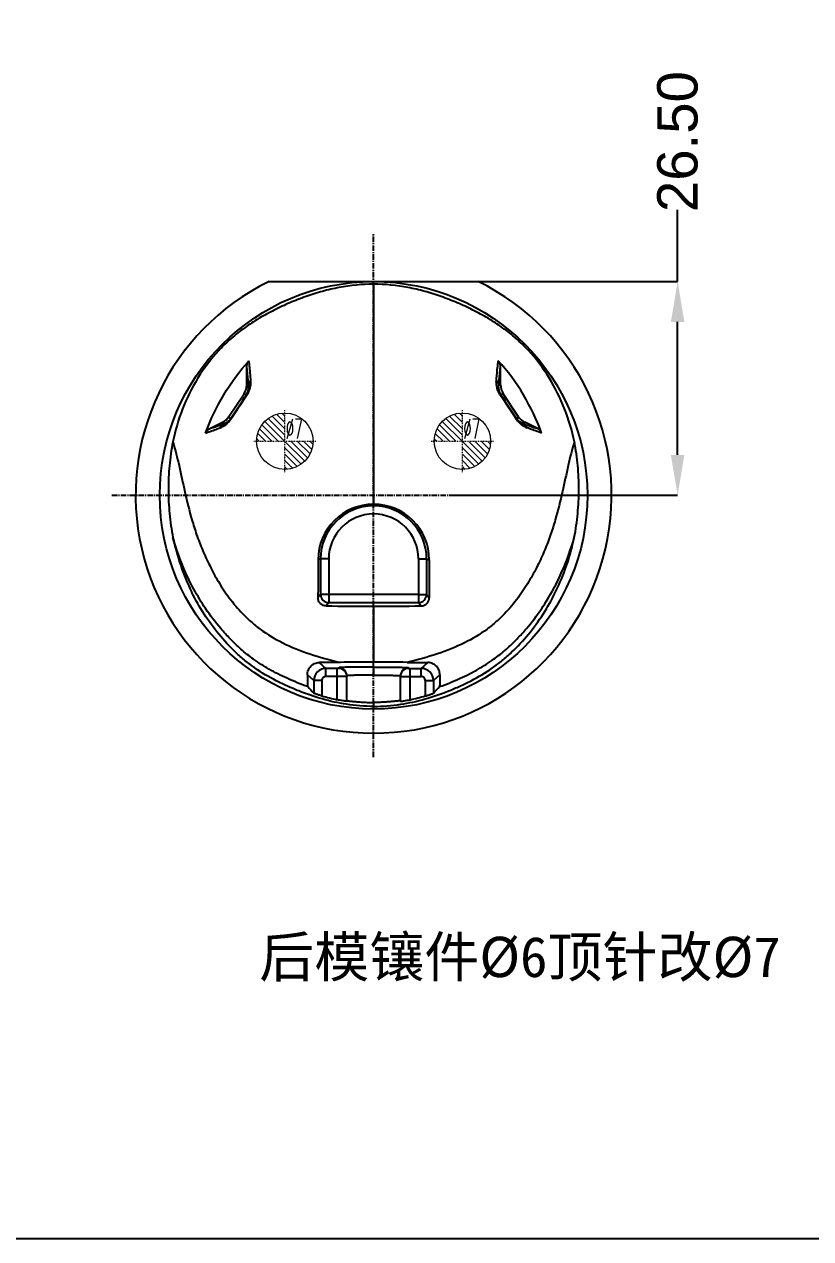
# Model space of a CAD drawing. Header units: millimetres. Extents: x 2899 to 3306, y 1519 to 1820.
# Drawn here: x 3033.4 to 3130.9, y 1519.2 to 1669.8 of the extents above; entities that cross this region are included whole.
import ezdxf
from ezdxf.enums import TextEntityAlignment as Align

# ---------------------------------------------------------------- set-up
doc = ezdxf.new("R2010")
doc.units = ezdxf.units.MM
doc.linetypes.add('CENTER', pattern=[0.6, 0.375, -0.075, 0.075, -0.075])
doc.linetypes.add('HIDDEN', pattern=[0.2, 0.1, -0.1])
doc.layers.add('DEFAULT_2', color=8, linetype='HIDDEN')
doc.layers.add('epin', color=13, linetype='Continuous', lineweight=9)
doc.styles.get("Standard").update_dxf_attribs({"font": 'arial.ttf'})
doc.styles.add('TXT05', font='txt.shx', dxfattribs={"width": 0.5, "bigfont": 'gbcbig.shx'})
doc.dimstyles.get("Standard").update_dxf_attribs({"dimtxt": 0.18, "dimasz": 0.18, "dimexe": 0.18, "dimexo": 0.0625, "dimgap": 0.09, "dimtad": 0, "dimtih": 1, "dimtoh": 1, "dimzin": 0, "dimdsep": 46, "dimtxsty": 'Standard', "dimcen": 0.09, "dimadec": 0, "dimazin": 0, "dimtfac": 1, "dimtofl": 0, "dimtmove": 0, "dimatfit": 3, "dimfxl": 0, "dimtolj": 1, "dimtzin": 0, "dimarcsym": 0})

# ---------------------------------------------------------------- blocks, each defined once
blk = doc.blocks.new('*D33')
at = {"color": 4, "lineweight": -2, "transparency": 16777216}
for p, q in [((3114.37, 1637.93), (3114.37, 1646.81)), ((3086.54, 1637.93), (3114.37, 1637.93)), ((3114.37, 1616.43), (3114.37, 1632.93)), ((3086.54, 1611.43), (3114.37, 1611.43))]:
    blk.add_line(p, q, dxfattribs=at)
at = {"color": 4, "transparency": 16777216}
for points in [[(3113.53, 1632.93), (3115.2, 1632.93), (3114.37, 1637.93)], [(3113.53, 1616.43), (3115.2, 1616.43), (3114.37, 1611.43)]]:
    blk.add_solid(points, dxfattribs=at)
at = {"layer": 'Defpoints', "color": 0, "transparency": 16777216}
for p in [(3086.54, 1637.93), (3086.54, 1611.43), (3114.37, 1611.43)]:
    blk.add_point(p, dxfattribs=at)
at = {"color": 6, "transparency": 16777216, "insert": (3114.37, 1655.28), "char_height": 5, "attachment_point": 5, "rotation": 90}
blk.add_mtext('\\A1;26.50', dxfattribs=at)
blk = doc.blocks.new('epin_ejp_7')
at = {"layer": 'epin'}
h = blk.add_hatch(dxfattribs=at)
h.set_pattern_fill('_ANSI31', color=123, scale=0.175, angle=90)
h.set_pattern_definition([(135, (711.1017, 67.38964), (-0.3928862, -0.3928862), [])])
h.paths.add_polyline_path([(0, 3.5, 0.414214), (-3.5, 0), (0, 0)])
h.paths.add_polyline_path([(3.5, 0), (0, 0), (0, -3.5, 0.414214)])
at = {"layer": 'epin', "color": 1, "linetype": 'CENTER', "ltscale": 0.217692}
for p, q in [((0, -3.85), (0, 3.85)), ((-3.85, 0), (3.85, 0))]:
    blk.add_line(p, q, dxfattribs=at)
at = {"layer": 'epin'}
blk.add_circle((0, 0), 3.5, dxfattribs=at)
at = {"layer": 'epin', "color": 6, "style": 'TXT05', "width": 0.5}
blk.add_text('%%c7', height=2.45, dxfattribs=at).set_placement((1.16, 1.57), align=Align.MIDDLE)

msp = doc.modelspace()

# ---------------------------------------------------------------- linework, layer by layer
at = {"color": 1, "linetype": 'CENTER', "ltscale": 1.834833}
for p, q in [((3076.684, 1578.975), (3076.684, 1643.875)), ((3044.234, 1611.425), (3109.134, 1611.425))]:
    msp.add_line(p, q, dxfattribs=at)
at = {"color": 7, "linetype": 'Continuous'}
for p, q in [((3063.723, 1637.925), (3089.646, 1637.925)), ((3076.684, 1637.605), (3076.684, 1637.232)), ((3076.684, 1637.232), (3076.684, 1610.309)), ((3060.956, 1625.126), (3060.956, 1627.377)), ((3092.413, 1625.126), (3092.413, 1627.377)), ((3060.956, 1625.126), (3061.175, 1625.041)), ((3092.413, 1625.126), (3092.194, 1625.041)), ((3058.746, 1621.179), (3060.623, 1624.019)), ((3060.623, 1624.019), (3060.918, 1623.904)), ((3092.746, 1624.019), (3092.451, 1623.904)), ((3094.623, 1621.179), (3092.746, 1624.019)), ((3056.379, 1619.714), (3057.952, 1620.482)), ((3057.952, 1620.482), (3058.102, 1620.291)), ((3058.746, 1621.179), (3058.95, 1620.92)), ((3094.623, 1621.179), (3094.419, 1620.92)), ((3095.417, 1620.482), (3095.267, 1620.291)), ((3096.99, 1619.714), (3095.417, 1620.482)), ((3070.111, 1603.534), (3069.804, 1603.442)), ((3070.111, 1603.534), (3070.111, 1599.132)), ((3071.116, 1603.537), (3071.116, 1598.127)), ((3082.253, 1603.537), (3082.253, 1598.127)), ((3083.257, 1603.534), (3083.257, 1599.132)), ((3083.257, 1603.534), (3083.565, 1603.442)), ((3070.111, 1599.132), (3069.789, 1598.713)), ((3082.253, 1599.135), (3071.116, 1599.135)), ((3083.257, 1599.132), (3083.58, 1598.713)), ((3071.116, 1598.127), (3070.788, 1597.701)), ((3071.116, 1598.127), (3082.253, 1598.127)), ((3076.684, 1597.688), (3076.684, 1590.732)), ((3082.253, 1598.127), (3082.58, 1597.701)), ((3069.951, 1590.69), (3070.779, 1589.961)), ((3076.684, 1590.134), (3076.684, 1589.132)), ((3082.59, 1589.961), (3083.417, 1590.69)), ((3069.272, 1588.454), (3068.472, 1589.159)), ((3070.779, 1588.96), (3070.779, 1589.961)), ((3072.162, 1589.961), (3070.779, 1589.961)), ((3072.162, 1588.96), (3070.779, 1588.96)), ((3072.162, 1586.079), (3072.162, 1589.961)), ((3073.086, 1588.96), (3072.162, 1588.96)), ((3072.363, 1590.034), (3072.363, 1589.966)), ((3073.368, 1588.961), (3073.086, 1588.96)), ((3073.368, 1585.936), (3073.368, 1589.03)), ((3080.001, 1585.936), (3080.001, 1589.03)), ((3080.001, 1588.961), (3080.283, 1588.96)), ((3080.283, 1588.96), (3081.207, 1588.96)), ((3081.006, 1590.034), (3081.006, 1589.966)), ((3081.207, 1589.961), (3082.59, 1589.961)), ((3081.207, 1586.079), (3081.207, 1589.961)), ((3081.207, 1588.96), (3082.59, 1588.96)), ((3082.59, 1588.96), (3082.59, 1589.961)), ((3084.897, 1589.159), (3084.097, 1588.454)), ((3069.272, 1588.454), (3069.272, 1586.879)), ((3070.277, 1588.458), (3070.277, 1586.548)), ((3083.092, 1588.458), (3083.092, 1586.548)), ((3084.097, 1588.454), (3084.097, 1586.879)), ((3076.684, 1585.733), (3076.684, 1585.245))]:
    msp.add_line(p, q, dxfattribs=at)
msp.add_lwpolyline([(2899.491, 1820.397), (3306.345, 1820.397), (3306.345, 1519.248), (2899.491, 1519.248)], close=True)
msp.add_circle((3076.684, 1611.425), 26.5, dxfattribs=at)
for centre, radius, start, end in [((3076.684, 1611.425), 29.5, 116.06384, 63.93616), ((2900.69, 1727.403), 190.749, 326.06603, 327.13959), ((2850.579, 1761.684), 251.514, 325.94456, 326.7929), ((3302.79, 1761.684), 251.514, 213.2071, 214.05544), ((3252.679, 1727.403), 190.749, 212.86041, 213.93397), ((3047.335, 1649.584), 31.208, 286.84395, 290.18058), ((3056.627, 1622.416), 2.815, 291.54661, 325.89464), ((3096.742, 1622.416), 2.815, 214.10536, 248.45339), ((3106.033, 1649.584), 31.208, 249.81942, 253.15605), ((3076.69, 1603.424), 6.886, 0.14931, 179.85069), ((3076.684, 1603.534), 6.573, 0.00014, 179.99986), ((3076.684, 1603.537), 5.568, 0.00033, 179.99967), ((3079.536, 1611.906), 28.301, 191.62885, 206.29488), ((3073.887, 1611.887), 28.243, 333.69011, 348.38569), ((3071.116, 1599.132), 1.005, 180.00906, 269.99122), ((3082.252, 1599.132), 1.005, 270.00878, 359.99094), ((3076.882, 3056.985), 1459.297, 269.760754, 269.99225), ((3076.487, 3056.985), 1459.297, 270.00775, 270.239246), ((3076.883, 1117.059), 473.673, 90.02397, 90.52654), ((3076.486, 1117.059), 473.673, 89.47346, 89.97603), ((3070.78, 1588.454), 1.508, 90.02688, 179.97283), ((3070.779, 1588.458), 0.502, 89.99218, 180.00754), ((3072.363, 1589.03), 1.005, 0.0087, 90.00756), ((3072.363, 1588.961), 1.005, 0.02377, 90.0008), ((3081.006, 1589.03), 1.005, 89.99244, 179.9913), ((3081.006, 1588.961), 1.005, 89.9992, 179.97623), ((3082.589, 1588.454), 1.508, 0.02717, 89.97312), ((3082.59, 1588.458), 0.502, 359.99246, 90.00782), ((3104.588, 1620.319), 48.636, 222.12046, 223.43653), ((3049.111, 1620.013), 48.186, 316.55732, 317.88569), ((3077.317, 1610.834), 25.285, 253.83318, 258.23621), ((3076.052, 1610.834), 25.285, 281.76379, 286.16682)]:
    msp.add_arc(centre, radius, start, end, dxfattribs=at)
for centre, major_axis, ratio, start_param, end_param in [((3058.945, 1625.127), (1.927, -0.575), 0.9993317, -0.2939076, 0.2898369), ((3094.424, 1625.127), (1.927, 0.575), 0.9993317, 2.8517557, 3.4355003), ((3057.069, 1622.289), (-1.332, 1.507), 0.9993462, -3.4114464, -2.8792204), ((3096.3, 1622.289), (1.332, 1.507), 0.9993462, -3.4039649, -2.8717389)]:
    msp.add_ellipse(centre, major_axis=major_axis, ratio=ratio, start_param=start_param, end_param=end_param, dxfattribs=at)
for points, knots in [([(3076.684, 1637.605), (3075.26, 1637.605), (3073.118, 1637.379), (3070.341, 1636.728), (3068.3, 1636.082), (3066.304, 1635.31), (3064.36, 1634.415), (3062.481, 1633.388), (3060.686, 1632.22), (3059.003, 1630.894), (3056.952, 1628.908), (3054.8, 1626.036), (3052.899, 1622.186), (3052.087, 1619.438), (3051.801, 1618.042)], [0, 0, 0, 0, 0.1249389, 0.1874633, 0.249986, 0.3125144, 0.3750352, 0.4375612, 0.5000986, 0.5626313, 0.6251757, 0.7501022, 0.8750449, 1, 1, 1, 1]), ([(3101.568, 1618.044), (3101.282, 1619.44), (3100.469, 1622.188), (3098.568, 1626.037), (3096.416, 1628.909), (3094.365, 1630.895), (3092.682, 1632.221), (3090.887, 1633.388), (3089.008, 1634.415), (3087.064, 1635.31), (3085.068, 1636.082), (3083.027, 1636.728), (3080.251, 1637.379), (3078.109, 1637.605), (3076.684, 1637.605)], [0, 0, 0, 0, 0.1249554, 0.2498984, 0.374825, 0.4373693, 0.4999021, 0.5624394, 0.6249654, 0.6874863, 0.7500145, 0.8125372, 0.8750614, 1, 1, 1, 1]), ([(3055.86, 1619.147), (3056.473, 1620.786), (3057.961, 1623.973), (3060.043, 1626.826), (3061.238, 1628.102)], [0, 0, 0, 0, 0.500171, 1, 1, 1, 1]), ([(3060.956, 1627.377), (3060.956, 1627.509), (3061.005, 1627.775), (3061.148, 1628.006), (3061.238, 1628.102)], [0, 0, 0, 0, 0.5001133, 1, 1, 1, 1]), ([(3061.464, 1625.673), (3061.446, 1625.905), (3061.38, 1626.716), (3061.303, 1627.525), (3061.238, 1628.102)], [0, 0, 0, 0, 0.2865492, 1, 1, 1, 1]), ([(3091.904, 1625.673), (3091.923, 1625.905), (3091.989, 1626.716), (3092.066, 1627.525), (3092.13, 1628.102)], [0, 0, 0, 0, 0.2865492, 1, 1, 1, 1]), ([(3097.509, 1619.147), (3096.896, 1620.786), (3095.408, 1623.973), (3093.326, 1626.826), (3092.13, 1628.102)], [0, 0, 0, 0, 0.500171, 1, 1, 1, 1]), ([(3092.413, 1627.377), (3092.413, 1627.509), (3092.364, 1627.775), (3092.221, 1628.006), (3092.13, 1628.102)], [0, 0, 0, 0, 0.5001133, 1, 1, 1, 1]), ([(3061.175, 1625.041), (3061.158, 1625.264), (3061.096, 1626.044), (3061.021, 1626.822), (3060.956, 1627.377)], [0, 0, 0, 0, 0.2860987, 1, 1, 1, 1]), ([(3092.194, 1625.041), (3092.211, 1625.264), (3092.273, 1626.044), (3092.348, 1626.822), (3092.413, 1627.377)], [0, 0, 0, 0, 0.2860987, 1, 1, 1, 1]), ([(3060.918, 1623.904), (3061.051, 1624.113), (3061.19, 1624.499), (3061.191, 1624.896), (3061.175, 1625.041)], [0, 0, 0, 0, 0.6292586, 1, 1, 1, 1]), ([(3061.02, 1623.938), (3061.221, 1624.245), (3061.454, 1624.825), (3061.483, 1625.435), (3061.464, 1625.673)], [0, 0, 0, 0, 0.6058288, 1, 1, 1, 1]), ([(3061.464, 1625.673), (3061.377, 1625.591), (3061.232, 1625.395), (3061.177, 1625.157), (3061.175, 1625.041)], [0, 0, 0, 0, 0.5076856, 1, 1, 1, 1]), ([(3092.349, 1623.938), (3092.148, 1624.245), (3091.915, 1624.825), (3091.886, 1625.435), (3091.904, 1625.673)], [0, 0, 0, 0, 0.6058288, 1, 1, 1, 1]), ([(3091.904, 1625.673), (3091.992, 1625.591), (3092.137, 1625.395), (3092.192, 1625.157), (3092.194, 1625.041)], [0, 0, 0, 0, 0.5076856, 1, 1, 1, 1]), ([(3092.451, 1623.904), (3092.318, 1624.113), (3092.179, 1624.499), (3092.178, 1624.896), (3092.194, 1625.041)], [0, 0, 0, 0, 0.6292586, 1, 1, 1, 1]), ([(3061.02, 1623.938), (3061.009, 1623.938), (3060.973, 1623.936), (3060.934, 1623.923), (3060.918, 1623.904)], [0, 0, 0, 0, 0.3087765, 1, 1, 1, 1]), ([(3092.349, 1623.938), (3092.36, 1623.938), (3092.396, 1623.936), (3092.435, 1623.923), (3092.451, 1623.904)], [0, 0, 0, 0, 0.3087765, 1, 1, 1, 1]), ([(3057.661, 1619.798), (3057.701, 1619.903), (3057.82, 1620.1), (3058.003, 1620.241), (3058.102, 1620.291)], [0, 0, 0, 0, 0.5046216, 1, 1, 1, 1]), ([(3058.102, 1620.291), (3058.219, 1620.328), (3058.549, 1620.472), (3058.819, 1620.727), (3058.95, 1620.92)], [0, 0, 0, 0, 0.3457845, 1, 1, 1, 1]), ([(3058.957, 1620.838), (3058.954, 1620.846), (3058.945, 1620.871), (3058.942, 1620.902), (3058.95, 1620.92)], [0, 0, 0, 0, 0.3092512, 1, 1, 1, 1]), ([(3094.411, 1620.838), (3094.415, 1620.846), (3094.424, 1620.871), (3094.427, 1620.902), (3094.419, 1620.92)], [0, 0, 0, 0, 0.3092512, 1, 1, 1, 1]), ([(3095.267, 1620.291), (3095.149, 1620.328), (3094.82, 1620.472), (3094.55, 1620.727), (3094.419, 1620.92)], [0, 0, 0, 0, 0.3457845, 1, 1, 1, 1]), ([(3095.708, 1619.798), (3095.667, 1619.903), (3095.549, 1620.1), (3095.366, 1620.241), (3095.267, 1620.291)], [0, 0, 0, 0, 0.5046216, 1, 1, 1, 1]), ([(3055.86, 1619.147), (3055.99, 1619.189), (3056.596, 1619.391), (3057.194, 1619.613), (3057.661, 1619.798)], [0, 0, 0, 0, 0.2144681, 1, 1, 1, 1]), ([(3055.86, 1619.147), (3055.906, 1619.269), (3056.046, 1619.497), (3056.261, 1619.657), (3056.379, 1619.714)], [0, 0, 0, 0, 0.499921, 1, 1, 1, 1]), ([(3097.509, 1619.147), (3097.379, 1619.189), (3096.773, 1619.391), (3096.174, 1619.613), (3095.708, 1619.798)], [0, 0, 0, 0, 0.2144681, 1, 1, 1, 1]), ([(3097.509, 1619.147), (3097.463, 1619.269), (3097.323, 1619.497), (3097.107, 1619.657), (3096.99, 1619.714)], [0, 0, 0, 0, 0.499921, 1, 1, 1, 1]), ([(3051.801, 1618.042), (3051.601, 1617.07), (3051.323, 1615.1), (3051.199, 1612.121), (3051.338, 1609.143), (3051.617, 1607.173), (3051.817, 1606.201)], [0, 0, 0, 0, 0.2499727, 0.5000131, 0.7500447, 1, 1, 1, 1]), ([(3051.802, 1618.052), (3052.096, 1617.079), (3052.603, 1615.021), (3053.283, 1611.773), (3053.979, 1608.908), (3054.739, 1606.503), (3055.465, 1604.603), (3056.36, 1602.654), (3057.444, 1600.66), (3058.779, 1598.633), (3060.158, 1596.992), (3061.48, 1595.724), (3063.076, 1594.435), (3065.484, 1592.991), (3068.837, 1591.655), (3071.269, 1591.021), (3072.53, 1590.712)], [0, 0, 0, 0, 0.082375, 0.171719, 0.2690934, 0.3212681, 0.3761352, 0.4339431, 0.4949973, 0.5600218, 0.6304068, 0.6682718, 0.7084138, 0.7964882, 0.8947183, 1, 1, 1, 1]), ([(3101.566, 1618.054), (3101.272, 1617.081), (3100.765, 1615.023), (3100.086, 1611.775), (3099.389, 1608.91), (3098.63, 1606.504), (3097.903, 1604.604), (3097.008, 1602.655), (3095.924, 1600.661), (3094.59, 1598.633), (3093.211, 1596.992), (3091.888, 1595.724), (3090.293, 1594.435), (3087.884, 1592.992), (3084.532, 1591.655), (3082.1, 1591.021), (3080.839, 1590.712)], [0, 0, 0, 0, 0.0823757, 0.1717196, 0.2690943, 0.3212695, 0.3761375, 0.4339467, 0.4950023, 0.560028, 0.6304139, 0.668279, 0.7084208, 0.7964938, 0.8947214, 1, 1, 1, 1]), ([(3101.552, 1606.201), (3101.752, 1607.173), (3102.031, 1609.144), (3102.17, 1612.122), (3102.046, 1615.101), (3101.767, 1617.072), (3101.568, 1618.044)], [0, 0, 0, 0, 0.249955, 0.499986, 0.7500272, 1, 1, 1, 1]), ([(3068.513, 1587.699), (3067.647, 1588.009), (3066.014, 1588.671), (3063.765, 1589.794), (3061.85, 1591.013), (3060.258, 1592.295), (3058.912, 1593.584), (3057.411, 1595.236), (3055.87, 1597.27), (3054.411, 1599.685), (3052.987, 1602.602), (3052.211, 1604.788), (3051.817, 1606.201)], [0, 0, 0, 0, 0.1063096, 0.2032403, 0.2900681, 0.3678579, 0.4390038, 0.5051279, 0.6254716, 0.733146, 0.8305581, 1, 1, 1, 1]), ([(3084.856, 1587.699), (3085.722, 1588.009), (3087.355, 1588.671), (3089.604, 1589.794), (3091.518, 1591.013), (3093.111, 1592.295), (3094.457, 1593.584), (3095.958, 1595.235), (3097.498, 1597.27), (3098.958, 1599.685), (3100.382, 1602.602), (3101.157, 1604.788), (3101.552, 1606.201)], [0, 0, 0, 0, 0.1063099, 0.2032409, 0.2900689, 0.3678587, 0.4390047, 0.5051288, 0.6254724, 0.7331466, 0.8305586, 1, 1, 1, 1]), ([(3069.804, 1603.442), (3069.802, 1603.052), (3069.797, 1601.476), (3069.792, 1599.9), (3069.789, 1598.713)], [0, 0, 0, 0, 0.2472161, 1, 1, 1, 1]), ([(3071.116, 1603.537), (3070.989, 1603.537), (3070.804, 1603.537), (3070.568, 1603.537), (3070.418, 1603.537), (3070.295, 1603.536), (3070.202, 1603.537), (3070.145, 1603.533), (3070.118, 1603.536), (3070.111, 1603.534)], [0, 0, 0, 0, 0.3802786, 0.5523231, 0.7034235, 0.8278503, 0.9208854, 0.9790017, 1, 1, 1, 1]), ([(3082.253, 1603.537), (3082.38, 1603.537), (3082.565, 1603.537), (3082.801, 1603.537), (3082.951, 1603.537), (3083.074, 1603.536), (3083.167, 1603.537), (3083.224, 1603.533), (3083.251, 1603.536), (3083.257, 1603.534)], [0, 0, 0, 0, 0.3802786, 0.5523231, 0.7034235, 0.8278503, 0.9208854, 0.9790017, 1, 1, 1, 1]), ([(3083.565, 1603.442), (3083.567, 1603.052), (3083.572, 1601.476), (3083.577, 1599.9), (3083.58, 1598.713)], [0, 0, 0, 0, 0.2472161, 1, 1, 1, 1]), ([(3073.317, 1585.509), (3072.304, 1585.665), (3070.296, 1586.109), (3067.871, 1586.951), (3065.986, 1587.759), (3064.138, 1588.648), (3062.364, 1589.689), (3060.726, 1590.925), (3059.187, 1592.283), (3056.748, 1594.92), (3055.072, 1597.535), (3054.164, 1599.369)], [0, 0, 0, 0, 0.1250331, 0.2500832, 0.3126311, 0.3751772, 0.5001986, 0.5627441, 0.625289, 0.7503194, 1, 1, 1, 1]), ([(3071.116, 1599.135), (3070.989, 1599.135), (3070.804, 1599.135), (3070.568, 1599.135), (3070.418, 1599.135), (3070.295, 1599.133), (3070.202, 1599.135), (3070.145, 1599.131), (3070.118, 1599.134), (3070.111, 1599.132)], [0, 0, 0, 0, 0.3802798, 0.5523245, 0.7034252, 0.8278519, 0.9208867, 0.9790023, 1, 1, 1, 1]), ([(3080.052, 1585.509), (3081.065, 1585.665), (3083.072, 1586.109), (3085.497, 1586.951), (3087.383, 1587.759), (3089.23, 1588.648), (3091.005, 1589.689), (3092.643, 1590.925), (3094.182, 1592.283), (3096.621, 1594.92), (3098.297, 1597.535), (3099.205, 1599.369)], [0, 0, 0, 0, 0.1250331, 0.2500832, 0.3126311, 0.3751772, 0.5001986, 0.5627441, 0.625289, 0.7503194, 1, 1, 1, 1]), ([(3082.253, 1599.135), (3082.38, 1599.135), (3082.565, 1599.135), (3082.801, 1599.135), (3082.951, 1599.135), (3083.074, 1599.133), (3083.167, 1599.135), (3083.224, 1599.131), (3083.251, 1599.134), (3083.257, 1599.132)], [0, 0, 0, 0, 0.3802798, 0.5523245, 0.7034252, 0.8278519, 0.9208867, 0.9790023, 1, 1, 1, 1]), ([(3070.788, 1597.701), (3070.657, 1597.701), (3070.395, 1597.755), (3070.064, 1597.98), (3069.841, 1598.314), (3069.789, 1598.58), (3069.789, 1598.713)], [0, 0, 0, 0, 0.2501968, 0.4970036, 0.7455675, 1, 1, 1, 1]), ([(3082.58, 1597.701), (3082.711, 1597.701), (3082.974, 1597.755), (3083.305, 1597.98), (3083.528, 1598.314), (3083.58, 1598.58), (3083.58, 1598.713)], [0, 0, 0, 0, 0.2501968, 0.4970036, 0.7455675, 1, 1, 1, 1]), ([(3068.472, 1589.159), (3068.47, 1589.357), (3068.544, 1589.755), (3068.87, 1590.261), (3069.362, 1590.604), (3069.756, 1590.688), (3069.951, 1590.69)], [0, 0, 0, 0, 0.2531143, 0.5017936, 0.7500322, 1, 1, 1, 1]), ([(3072.53, 1590.712), (3072.313, 1590.71), (3071.453, 1590.704), (3070.594, 1590.696), (3069.951, 1590.69)], [0, 0, 0, 0, 0.2523258, 1, 1, 1, 1]), ([(3076.684, 1590.134), (3076.403, 1590.134), (3075.852, 1590.133), (3075.052, 1590.127), (3074.314, 1590.118), (3073.752, 1590.108), (3073.354, 1590.098), (3073.103, 1590.09), (3072.885, 1590.082), (3072.704, 1590.074), (3072.562, 1590.065), (3072.468, 1590.057), (3072.413, 1590.05), (3072.386, 1590.045), (3072.372, 1590.041), (3072.363, 1590.037), (3072.363, 1590.034)], [0, 0, 0, 0, 0.1949021, 0.3823033, 0.5550158, 0.7063997, 0.7722421, 0.8306536, 0.8810739, 0.9230238, 0.9561062, 0.9800172, 0.9884707, 0.9945724, 0.9983492, 1, 1, 1, 1]), ([(3076.684, 1590.134), (3076.965, 1590.134), (3077.517, 1590.133), (3078.317, 1590.127), (3079.055, 1590.118), (3079.617, 1590.108), (3080.014, 1590.098), (3080.266, 1590.09), (3080.484, 1590.082), (3080.664, 1590.074), (3080.807, 1590.065), (3080.901, 1590.057), (3080.956, 1590.05), (3080.982, 1590.045), (3080.997, 1590.041), (3081.006, 1590.037), (3081.006, 1590.034)], [0, 0, 0, 0, 0.1949021, 0.3823033, 0.5550158, 0.7063997, 0.7722421, 0.8306536, 0.8810739, 0.9230238, 0.9561062, 0.9800172, 0.9884707, 0.9945724, 0.9983492, 1, 1, 1, 1]), ([(3080.839, 1590.712), (3081.056, 1590.71), (3081.915, 1590.704), (3082.775, 1590.696), (3083.417, 1590.69)], [0, 0, 0, 0, 0.2523258, 1, 1, 1, 1]), ([(3084.897, 1589.159), (3084.899, 1589.357), (3084.825, 1589.755), (3084.499, 1590.261), (3084.007, 1590.604), (3083.613, 1590.688), (3083.417, 1590.69)], [0, 0, 0, 0, 0.2531143, 0.5017936, 0.7500322, 1, 1, 1, 1]), ([(3068.472, 1589.159), (3068.474, 1588.985), (3068.476, 1588.729), (3068.482, 1588.401), (3068.486, 1588.182), (3068.492, 1587.994), (3068.497, 1587.862), (3068.502, 1587.781), (3068.505, 1587.741), (3068.509, 1587.716), (3068.511, 1587.702), (3068.513, 1587.699)], [0, 0, 0, 0, 0.3576139, 0.5236712, 0.6756402, 0.8068544, 0.9088193, 0.9463488, 0.9740964, 0.9918488, 1, 1, 1, 1]), ([(3072.363, 1589.966), (3072.363, 1589.965), (3072.355, 1589.966), (3072.346, 1589.964), (3072.326, 1589.964), (3072.291, 1589.962), (3072.235, 1589.962), (3072.188, 1589.961), (3072.162, 1589.961)], [0, 0, 0, 0, 0.0197106, 0.0767176, 0.1691108, 0.2933998, 0.6175902, 1, 1, 1, 1]), ([(3076.684, 1589.132), (3076.469, 1589.132), (3076.046, 1589.131), (3075.431, 1589.126), (3074.865, 1589.116), (3074.434, 1589.106), (3074.129, 1589.095), (3073.935, 1589.087), (3073.769, 1589.079), (3073.629, 1589.07), (3073.522, 1589.061), (3073.439, 1589.052), (3073.398, 1589.043), (3073.368, 1589.036), (3073.368, 1589.03)], [0, 0, 0, 0, 0.1947938, 0.3820892, 0.5547028, 0.7060029, 0.7718132, 0.8302016, 0.8806107, 0.9225654, 0.9556743, 0.9796443, 0.9943195, 1, 1, 1, 1]), ([(3076.684, 1589.132), (3076.9, 1589.132), (3077.323, 1589.131), (3077.938, 1589.126), (3078.504, 1589.116), (3078.935, 1589.106), (3079.24, 1589.095), (3079.433, 1589.087), (3079.6, 1589.079), (3079.739, 1589.07), (3079.847, 1589.061), (3079.93, 1589.052), (3079.971, 1589.043), (3080.001, 1589.036), (3080.001, 1589.03)], [0, 0, 0, 0, 0.1947938, 0.3820892, 0.5547028, 0.7060029, 0.7718132, 0.8302016, 0.8806107, 0.9225654, 0.9556743, 0.9796443, 0.9943195, 1, 1, 1, 1]), ([(3081.006, 1589.966), (3081.006, 1589.965), (3081.014, 1589.966), (3081.023, 1589.964), (3081.042, 1589.964), (3081.078, 1589.962), (3081.134, 1589.962), (3081.181, 1589.961), (3081.207, 1589.961)], [0, 0, 0, 0, 0.0197106, 0.0767176, 0.1691108, 0.2933998, 0.6175902, 1, 1, 1, 1]), ([(3084.897, 1589.159), (3084.895, 1588.985), (3084.892, 1588.729), (3084.887, 1588.401), (3084.883, 1588.182), (3084.877, 1587.994), (3084.872, 1587.862), (3084.867, 1587.781), (3084.864, 1587.741), (3084.86, 1587.716), (3084.858, 1587.702), (3084.856, 1587.699)], [0, 0, 0, 0, 0.3576139, 0.5236712, 0.6756402, 0.8068544, 0.9088193, 0.9463488, 0.9740964, 0.9918488, 1, 1, 1, 1]), ([(3070.277, 1588.458), (3070.151, 1588.458), (3069.917, 1588.457), (3069.641, 1588.457), (3069.461, 1588.456), (3069.367, 1588.456), (3069.308, 1588.455), (3069.28, 1588.455), (3069.272, 1588.454)], [0, 0, 0, 0, 0.3767617, 0.6980179, 0.8225356, 0.9164892, 0.9763858, 1, 1, 1, 1]), ([(3083.092, 1588.458), (3083.218, 1588.458), (3083.452, 1588.457), (3083.728, 1588.457), (3083.908, 1588.456), (3084.002, 1588.456), (3084.061, 1588.455), (3084.089, 1588.455), (3084.097, 1588.454)], [0, 0, 0, 0, 0.3767617, 0.6980179, 0.8225356, 0.9164892, 0.9763858, 1, 1, 1, 1]), ([(3070.277, 1586.548), (3070.152, 1586.584), (3069.971, 1586.639), (3069.74, 1586.712), (3069.591, 1586.762), (3069.466, 1586.805), (3069.379, 1586.835), (3069.326, 1586.855), (3069.3, 1586.866), (3069.283, 1586.874), (3069.274, 1586.877), (3069.272, 1586.879)], [0, 0, 0, 0, 0.3678937, 0.5364901, 0.6869425, 0.8134962, 0.9107436, 0.9468692, 0.9740101, 0.9917823, 1, 1, 1, 1]), ([(3073.089, 1585.913), (3073.025, 1585.923), (3072.715, 1585.971), (3072.406, 1586.028), (3072.162, 1586.079)], [0, 0, 0, 0, 0.2055182, 1, 1, 1, 1]), ([(3073.368, 1585.882), (3073.368, 1585.881), (3073.358, 1585.882), (3073.348, 1585.881), (3073.324, 1585.883), (3073.293, 1585.886), (3073.253, 1585.891), (3073.184, 1585.9), (3073.129, 1585.908), (3073.089, 1585.913)], [0, 0, 0, 0, 0.0167146, 0.0650902, 0.1455445, 0.2575139, 0.4001949, 0.5724325, 1, 1, 1, 1]), ([(3073.368, 1585.936), (3073.368, 1585.937), (3073.376, 1585.939), (3073.386, 1585.939), (3073.407, 1585.939), (3073.449, 1585.937), (3073.521, 1585.931), (3073.631, 1585.92), (3073.769, 1585.906), (3073.936, 1585.888), (3074.129, 1585.868), (3074.434, 1585.839), (3074.865, 1585.802), (3075.431, 1585.765), (3076.045, 1585.739), (3076.469, 1585.733), (3076.684, 1585.733)], [0, 0, 0, 0, 0.0013914, 0.0050138, 0.0110161, 0.0194118, 0.0433081, 0.0764796, 0.1185806, 0.1691813, 0.2277656, 0.2937486, 0.4452752, 0.6179578, 0.8052352, 1, 1, 1, 1]), ([(3080.001, 1585.936), (3080.001, 1585.937), (3079.993, 1585.939), (3079.983, 1585.939), (3079.962, 1585.939), (3079.92, 1585.937), (3079.847, 1585.931), (3079.738, 1585.92), (3079.599, 1585.906), (3079.433, 1585.888), (3079.239, 1585.868), (3078.935, 1585.839), (3078.504, 1585.802), (3077.938, 1585.765), (3077.324, 1585.739), (3076.9, 1585.733), (3076.684, 1585.733)], [0, 0, 0, 0, 0.0013914, 0.0050138, 0.0110161, 0.0194118, 0.0433081, 0.0764796, 0.1185806, 0.1691813, 0.2277656, 0.2937486, 0.4452752, 0.6179578, 0.8052352, 1, 1, 1, 1]), ([(3080.001, 1585.882), (3080.001, 1585.881), (3080.01, 1585.882), (3080.021, 1585.881), (3080.045, 1585.883), (3080.076, 1585.886), (3080.116, 1585.891), (3080.184, 1585.9), (3080.24, 1585.908), (3080.28, 1585.913)], [0, 0, 0, 0, 0.0167146, 0.0650902, 0.1455445, 0.2575139, 0.4001949, 0.5724325, 1, 1, 1, 1]), ([(3080.28, 1585.913), (3080.344, 1585.923), (3080.654, 1585.971), (3080.963, 1586.028), (3081.207, 1586.079)], [0, 0, 0, 0, 0.2055182, 1, 1, 1, 1]), ([(3083.092, 1586.548), (3083.217, 1586.584), (3083.398, 1586.639), (3083.629, 1586.712), (3083.778, 1586.762), (3083.903, 1586.805), (3083.99, 1586.835), (3084.042, 1586.855), (3084.069, 1586.866), (3084.086, 1586.874), (3084.095, 1586.877), (3084.097, 1586.879)], [0, 0, 0, 0, 0.3678937, 0.5364901, 0.6869425, 0.8134962, 0.9107436, 0.9468692, 0.9740101, 0.9917823, 1, 1, 1, 1])]:
    msp.add_open_spline(points, degree=3, knots=knots, dxfattribs=at)
for points in [[(3076.684, 1585.245), (3075.559, 1585.245), (3074.43, 1585.338), (3073.317, 1585.509)], [(3076.684, 1585.245), (3077.81, 1585.245), (3078.939, 1585.338), (3080.052, 1585.509)]]:
    msp.add_open_spline(points, degree=3, dxfattribs=at)
at = {"layer": 'DEFAULT_2', "color": 8, "linetype": 'HIDDEN'}
for p, q in [((3073.368, 1585.882), (3073.368, 1585.936)), ((3080.001, 1585.882), (3080.001, 1585.936))]:
    msp.add_line(p, q, dxfattribs=at)

# ---------------------------------------------------------------- block references
at = {"layer": 'epin'}
for p in [(3065.684, 1618.126), (3087.684, 1618.126)]:
    msp.add_blockref('epin_ejp_7', p, dxfattribs=at)

# ---------------------------------------------------------------- texts
at = {"insert": (3062.51, 1556.692), "char_height": 5, "width": 70.65262, "attachment_point": 1}
msp.add_mtext('{\\fSimSun|b0|i0|c134|p2;后模镶件%%c6顶针改%%c7}', dxfattribs=at)

# ---------------------------------------------------------------- dimensions: what is measured, and where the dimension line sits
dim = msp.add_linear_dim(base=(3114.366, 1611.425), p1=(3086.538, 1637.925), p2=(3086.538, 1611.425), angle=90, dimstyle='Standard', override={"dimtxt": 5, "dimasz": 5, "dimexe": 0, "dimexo": 0, "dimgap": 0, "dimtih": 0, "dimtoh": 0, "dimzin": 0, "dimcen": 0, "dimclrd": 4, "dimclre": 4, "dimclrt": 6, "dimtp": 0, "dimtm": 0, "dimtzin": 0})
dim.commit()
dim.dimension.update_dxf_attribs({"geometry": '*D33', "text_midpoint": (3114.366, 1655.28), "dimtype": 160})

doc.saveas('drawing.dxf')
